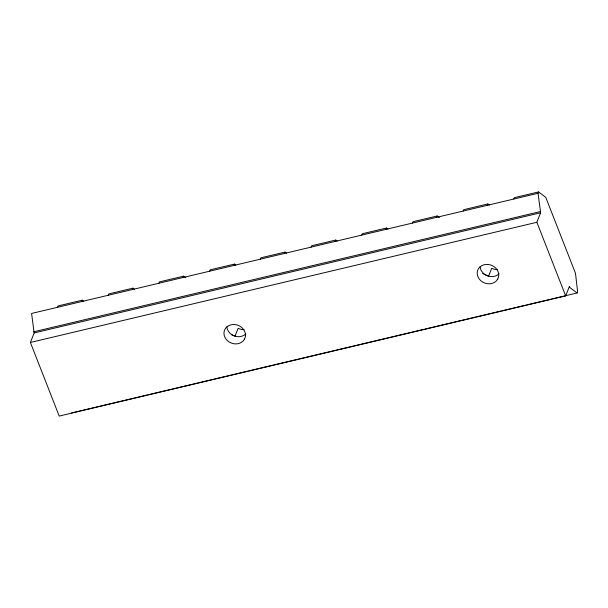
<?xml version="1.0" encoding="UTF-8"?>
<svg xmlns="http://www.w3.org/2000/svg" width="608" height="608" viewBox="0 0 608 608"><rect width="100%" height="100%" fill="white"/><g stroke="black" fill="none" stroke-linecap="round" stroke-linejoin="round"><path stroke-width="0.91" d="M577.068 292.972L569.871 287.531L569.422 286.383L565.676 295.891L59.212 416.077L30.4 342.464L34.147 332.956L31.586 313.454L538.05 193.276L538.582 191.923L545.771 197.364L575.487 273.281L577.6 291.627L577.068 292.972L552.862 298.718M57.562 307.291L58.094 305.938L82.308 300.192L83.744 301.287M81.776 301.545L82.308 300.192M108.262 295.26L108.794 293.907L133 288.162L134.444 289.256M132.468 289.514L133 288.162M158.962 283.229L159.494 281.876L183.7 276.138L185.858 277.765M183.168 277.484L183.7 276.138M209.654 271.198L210.186 269.846L234.399 264.108L235.836 265.194M233.867 265.453L234.399 264.108M260.353 259.168L260.885 257.815L285.091 252.077L286.535 253.164M284.559 253.422L285.091 252.077M311.053 247.137L311.585 245.784L335.791 240.046L337.227 241.133M335.259 241.391L335.791 240.046M361.745 235.106L362.277 233.761L386.49 228.015L387.927 229.102M385.958 229.36L386.49 228.015M412.444 223.075L412.976 221.73L437.182 215.984L439.341 217.611M436.65 217.33L437.182 215.984M463.144 211.044L463.676 209.699L487.882 203.954L489.318 205.04M487.35 205.299L487.882 203.954M513.836 199.014L514.368 197.668L538.582 191.923M565.676 295.891L536.864 222.277L540.611 212.77L538.05 193.276M33.698 331.801L540.162 211.614M34.147 332.956L540.611 212.77M30.4 342.464L536.864 222.277M71.501 412.946L147.28 394.964M148.177 394.752L170.597 389.432M171.494 389.219L247.76 371.123M248.68 370.903L272.886 365.157M273.798 364.944L298.46 359.092M299.372 358.872L424.08 329.278M424.977 329.065L475.676 317.034M476.588 316.821L501.25 310.969M502.162 310.749L526.368 305.003M527.28 304.79L551.942 298.938M485.131 274.839L488.612 276.138L491.69 268.333L493.567 269.032A21.926 18.985 21.5 0 0 497.314 269.656M231.899 334.932L235.06 336.11L238.131 328.305L240.335 329.126A21.926 18.985 21.5 0 0 244.082 329.749M484.287 274.398A21.926 18.985 21.5 0 1 482.653 273.41M245.814 333.952A10.959 9.492 21.5 0 1 234.316 335.935A10.959 9.492 21.5 0 1 226.822 326.899M499.046 273.858A10.959 9.492 21.5 0 1 487.548 275.842A10.959 9.492 21.5 0 1 480.054 266.806M244.492 339.15L242.98 341.141A10.959 9.492 21.5 0 1 224.96 337.417A10.959 9.492 21.5 0 1 234.734 324.543A10.959 9.492 21.5 0 1 244.492 339.15M497.724 279.057L496.212 281.048A10.959 9.492 21.5 0 1 478.192 277.324A10.959 9.492 21.5 0 1 487.966 264.45A10.959 9.492 21.5 0 1 497.724 279.057"/></g></svg>
